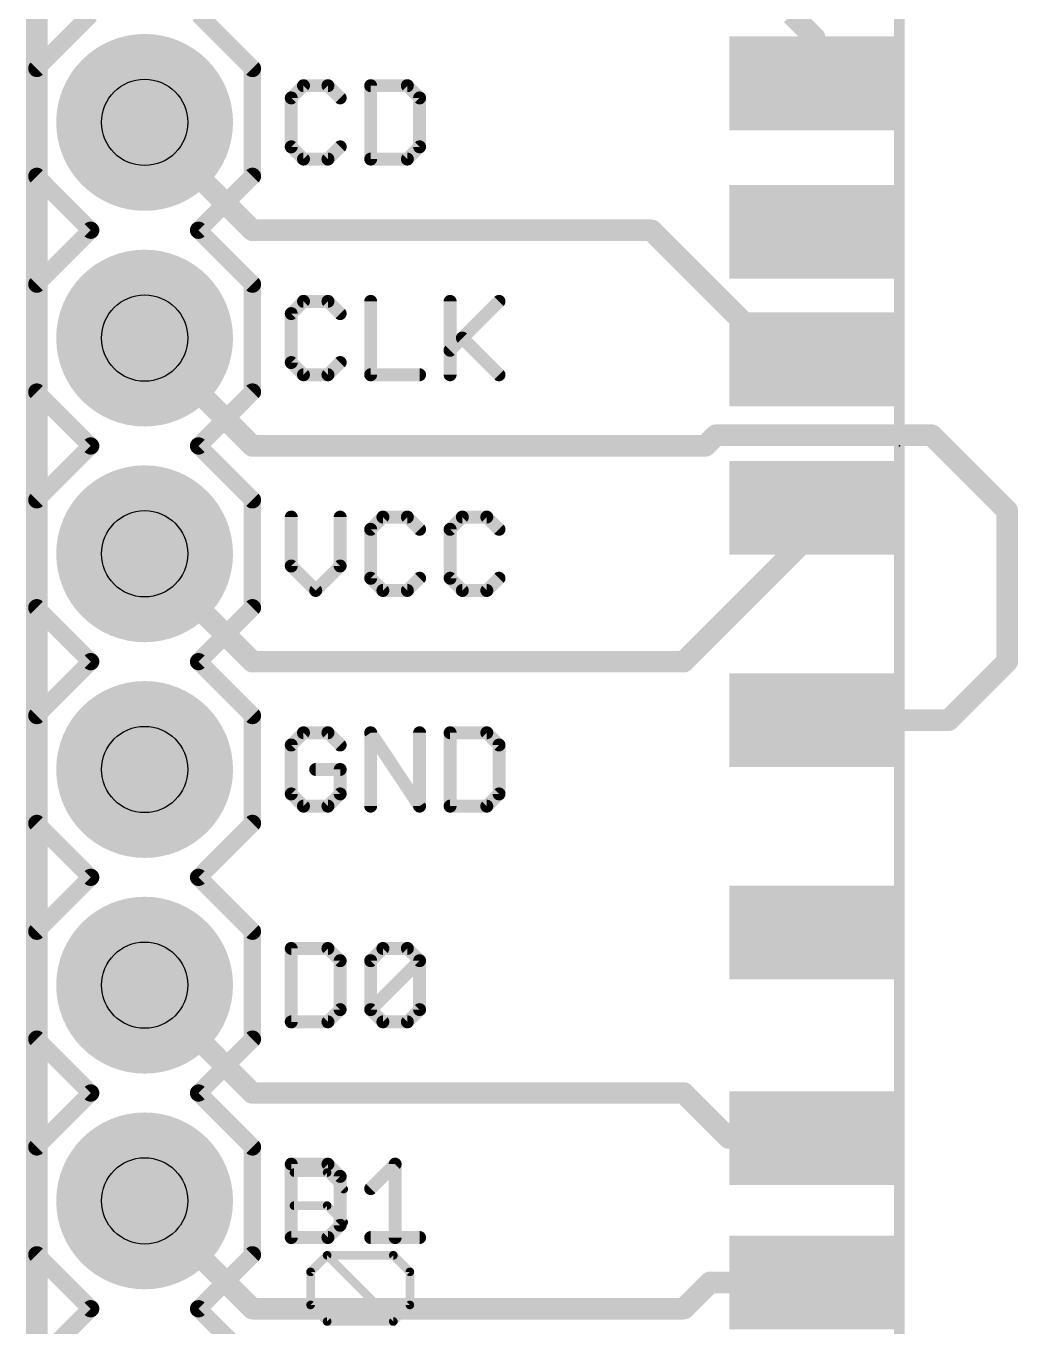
# Model space of a CAD drawing. Extents: x -22 to 85, y -18 to 35.
# Drawn here: x -0.13 to 11.56, y 6.14 to 21.45 of the extents above; entities that cross this region are included whole.
import ezdxf

# ---------------------------------------------------------------- set-up
doc = ezdxf.new("R2010")
doc.units = 0
for name, color, linetype in [('1', 12, 'CONTINUOUS'), ('16', 132, 'CONTINUOUS'), ('17', 110, 'CONTINUOUS'), ('20', 53, 'CONTINUOUS'), ('21', 53, 'CONTINUOUS'), ('23', 53, 'CONTINUOUS'), ('27', 253, 'CONTINUOUS'), ('29', 253, 'CONTINUOUS'), ('30', 253, 'CONTINUOUS'), ('31', 253, 'CONTINUOUS'), ('44', 253, 'CONTINUOUS'), ('51', 53, 'CONTINUOUS')]:
    doc.layers.add(name, color=color, linetype=linetype)

# ---------------------------------------------------------------- blocks, each defined once
blk = doc.blocks.new('RECT')
blk.add_solid([(-0.5, -0.5), (0.5, -0.5), (-0.5, 0.5), (0.5, 0.5)])
blk = doc.blocks.new('ROUNDP')
at = {"const_width": 0.5}
blk.add_lwpolyline([(0, -0.25, 1), (0, 0.25, 1), (0, -0.25)], format="xyb", dxfattribs=at)

msp = doc.modelspace()

# ---------------------------------------------------------------- linework, layer by layer
at = {"layer": '1', "const_width": 0.254}
for points in [[(0, 34.29), (0, -1.27)], [(9.16, 21.32), (8.89, 21.59)], [(9.16, 20.78), (9.16, 21.32)], [(2.54, 19.05), (1.27, 20.32)], [(7.239, 19.05), (2.54, 19.05)], [(7.239, 19.05), (8.255, 18.034)], [(8.759, 17.53), (8.255, 18.034)], [(2.54, 16.51), (1.27, 17.78)], [(9.16, 17.53), (8.759, 17.53)], [(7.874, 16.51), (8.001, 16.637)], [(8.001, 16.637), (10.541, 16.637)], [(10.541, 16.637), (10.668, 16.51)], [(7.874, 16.51), (2.54, 16.51)], [(11.43, 15.748), (10.668, 16.51)], [(9.16, 15.78), (9.16, 15.51)], [(11.43, 13.97), (11.43, 15.748)], [(9.16, 15.51), (8.382, 14.732)], [(2.54, 13.97), (1.27, 15.24)], [(7.62, 13.97), (8.382, 14.732)], [(7.239, 13.97), (2.54, 13.97)], [(7.239, 13.97), (7.62, 13.97)], [(10.74, 13.28), (11.43, 13.97)], [(9.16, 13.28), (10.74, 13.28)], [(2.54, 8.89), (1.27, 10.16)], [(7.62, 8.89), (2.54, 8.89)], [(8.15, 8.36), (7.62, 8.89)], [(9.16, 8.36), (8.15, 8.36)], [(2.54, 6.35), (1.27, 7.62)], [(7.93, 6.66), (7.62, 6.35)], [(9.16, 6.66), (7.93, 6.66)], [(7.62, 6.35), (2.54, 6.35)]]:
    msp.add_lwpolyline(points, dxfattribs=at)
at = {"layer": '1', "const_width": 0.127}
for points in [[(9.2235, 21.32, 1), (9.0965, 21.32)], [(9.1151, 21.2751, 1), (9.2049, 21.3649)], [(9.0965, 20.78, 1), (9.2235, 20.78)], [(1.3149, 20.3649, 1), (1.2251, 20.2751)], [(2.54, 19.1135, 1), (2.54, 18.9865)], [(2.4951, 19.0051, 1), (2.5849, 19.0949)], [(7.2839, 19.0949, 1), (7.1941, 19.0051)], [(7.239, 18.9865, 1), (7.239, 19.1135)], [(8.2999, 18.0789, 1), (8.2101, 17.9891)], [(8.2101, 17.9891, 1), (8.2999, 18.0789)], [(1.3149, 17.8249, 1), (1.2251, 17.7351)], [(8.759, 17.5935, 1), (8.759, 17.4665)], [(8.7141, 17.4851, 1), (8.8039, 17.5749)], [(9.16, 17.4665, 1), (9.16, 17.5935)], [(8.001, 16.7005, 1), (8.001, 16.5735)], [(8.0459, 16.5921, 1), (7.9561, 16.6819)], [(10.5859, 16.6819, 1), (10.4961, 16.5921)], [(10.541, 16.5735, 1), (10.541, 16.7005)], [(2.54, 16.5735, 1), (2.54, 16.4465)], [(2.4951, 16.4651, 1), (2.5849, 16.5549)], [(7.8291, 16.5549, 1), (7.9189, 16.4651)], [(7.874, 16.4465, 1), (7.874, 16.5735)], [(10.7129, 16.5549, 1), (10.6231, 16.4651)], [(10.6231, 16.4651, 1), (10.7129, 16.5549)], [(9.2235, 15.78, 1), (9.0965, 15.78)], [(11.4935, 15.748, 1), (11.3665, 15.748)], [(11.3851, 15.7031, 1), (11.4749, 15.7929)], [(9.2049, 15.4651, 1), (9.1151, 15.5549)], [(9.0965, 15.51, 1), (9.2235, 15.51)], [(1.3149, 15.2849, 1), (1.2251, 15.1951)], [(8.3371, 14.7769, 1), (8.4269, 14.6871)], [(8.4269, 14.6871, 1), (8.3371, 14.7769)], [(2.54, 14.0335, 1), (2.54, 13.9065)], [(7.239, 14.0335, 1), (7.239, 13.9065)], [(7.239, 13.9065, 1), (7.239, 14.0335)], [(7.62, 13.9065, 1), (7.62, 14.0335)], [(11.4749, 13.9251, 1), (11.3851, 14.0149)], [(2.4951, 13.9251, 1), (2.5849, 14.0149)], [(7.5751, 14.0149, 1), (7.6649, 13.9251)], [(11.3665, 13.97, 1), (11.4935, 13.97)], [(9.16, 13.3435, 1), (9.16, 13.2165)], [(10.6951, 13.3249, 1), (10.7849, 13.2351)], [(10.74, 13.2165, 1), (10.74, 13.3435)], [(1.3149, 10.2049, 1), (1.2251, 10.1151)], [(2.54, 8.9535, 1), (2.54, 8.8265)], [(2.4951, 8.8451, 1), (2.5849, 8.9349)], [(7.6649, 8.9349, 1), (7.5751, 8.8451)], [(7.62, 8.8265, 1), (7.62, 8.9535)], [(8.15, 8.4235, 1), (8.15, 8.2965)], [(8.1051, 8.3151, 1), (8.1949, 8.4049)], [(9.16, 8.2965, 1), (9.16, 8.4235)], [(1.3149, 7.6649, 1), (1.2251, 7.5751)], [(7.93, 6.7235, 1), (7.93, 6.5965)], [(7.9749, 6.6151, 1), (7.8851, 6.7049)], [(9.16, 6.5965, 1), (9.16, 6.7235)], [(2.54, 6.4135, 1), (2.54, 6.2865)], [(2.4951, 6.3051, 1), (2.5849, 6.3949)], [(7.5751, 6.3949, 1), (7.6649, 6.3051)], [(7.62, 6.2865, 1), (7.62, 6.4135)]]:
    msp.add_lwpolyline(points, format="xyb", dxfattribs=at)
at = {"layer": '16', "const_width": 0.254}
msp.add_lwpolyline([(0, 34.29), (0, -1.27)], dxfattribs=at)
at = {"layer": '20', "const_width": 0.2032}
msp.add_lwpolyline([(0, 34.29), (0, -1.27)], dxfattribs=at)
at = {"layer": '21'}
for points, const_width in [([(0, 20.955), (0.635, 21.59)], 0.2032), ([(1.905, 21.59), (2.54, 20.955)], 0.2032), ([(0, 19.685), (0, 20.955)], 0.2032), ([(2.54, 20.955), (2.54, 19.685)], 0.2032), ([(3.1413, 20.7525), (2.9972, 20.6085)], 0.1524), ([(2.9972, 20.6085), (2.9972, 20.0323)], 0.1524), ([(3.4294, 20.7525), (3.1413, 20.7525)], 0.1524), ([(3.5734, 20.6085), (3.4294, 20.7525)], 0.1524), ([(3.9327, 20.7525), (3.9327, 19.8882)], 0.1524), ([(4.3649, 20.7525), (3.9327, 20.7525)], 0.1524), ([(4.5089, 20.6085), (4.3649, 20.7525)], 0.1524), ([(4.5089, 20.0323), (4.5089, 20.6085)], 0.1524), ([(2.9972, 20.0323), (3.1413, 19.8882)], 0.1524), ([(3.4294, 19.8882), (3.5734, 20.0323)], 0.1524), ([(4.3649, 19.8882), (4.5089, 20.0323)], 0.1524), ([(3.1413, 19.8882), (3.4294, 19.8882)], 0.1524), ([(3.9327, 19.8882), (4.3649, 19.8882)], 0.1524), ([(0, 19.685), (0.635, 19.05)], 0.2032), ([(1.905, 19.05), (2.54, 19.685)], 0.2032), ([(0, 18.415), (0.635, 19.05)], 0.2032), ([(1.905, 19.05), (2.54, 18.415)], 0.2032), ([(0, 17.145), (0, 18.415)], 0.2032), ([(2.54, 18.415), (2.54, 17.145)], 0.2032), ([(3.1413, 18.2125), (2.9972, 18.0685)], 0.1524), ([(3.4294, 18.2125), (3.1413, 18.2125)], 0.1524), ([(3.5734, 18.0685), (3.4294, 18.2125)], 0.1524), ([(3.9327, 18.2125), (3.9327, 17.3482)], 0.1524), ([(4.8682, 18.2125), (4.8682, 17.3482)], 0.1524), ([(4.8682, 17.6363), (5.4445, 18.2125)], 0.1524), ([(2.9972, 18.0685), (2.9972, 17.4923)], 0.1524), ([(5.0123, 17.7804), (5.4445, 17.3482)], 0.1524), ([(2.9972, 17.4923), (3.1413, 17.3482)], 0.1524), ([(3.4294, 17.3482), (3.5734, 17.4923)], 0.1524), ([(3.1413, 17.3482), (3.4294, 17.3482)], 0.1524), ([(3.9327, 17.3482), (4.5089, 17.3482)], 0.1524), ([(0.635, 16.51), (0, 17.145)], 0.2032), ([(2.54, 17.145), (1.905, 16.51)], 0.2032), ([(0, 15.875), (0.635, 16.51)], 0.2032), ([(1.905, 16.51), (2.54, 15.875)], 0.2032), ([(0, 14.605), (0, 15.875)], 0.2032), ([(2.54, 15.875), (2.54, 14.605)], 0.2032), ([(2.9972, 15.6725), (2.9972, 15.0963)], 0.1524), ([(3.5734, 15.0963), (3.5734, 15.6725)], 0.1524), ([(4.0768, 15.6725), (3.9327, 15.5285)], 0.1524), ([(4.3649, 15.6725), (4.0768, 15.6725)], 0.1524), ([(4.5089, 15.5285), (4.3649, 15.6725)], 0.1524), ([(5.0123, 15.6725), (4.8682, 15.5285)], 0.1524), ([(5.3004, 15.6725), (5.0123, 15.6725)], 0.1524), ([(5.4445, 15.5285), (5.3004, 15.6725)], 0.1524), ([(3.9327, 15.5285), (3.9327, 14.9523)], 0.1524), ([(4.8682, 15.5285), (4.8682, 14.9523)], 0.1524), ([(2.9972, 15.0963), (3.2853, 14.8082)], 0.1524), ([(3.2853, 14.8082), (3.5734, 15.0963)], 0.1524), ([(3.9327, 14.9523), (4.0768, 14.8082)], 0.1524), ([(4.3649, 14.8082), (4.5089, 14.9523)], 0.1524), ([(4.8682, 14.9523), (5.0123, 14.8082)], 0.1524), ([(5.3004, 14.8082), (5.4445, 14.9523)], 0.1524), ([(4.0768, 14.8082), (4.3649, 14.8082)], 0.1524), ([(5.0123, 14.8082), (5.3004, 14.8082)], 0.1524), ([(0.635, 13.97), (0, 14.605)], 0.2032), ([(2.54, 14.605), (1.905, 13.97)], 0.2032), ([(0, 13.335), (0.635, 13.97)], 0.2032), ([(1.905, 13.97), (2.54, 13.335)], 0.2032), ([(0, 12.065), (0, 13.335)], 0.2032), ([(2.54, 13.335), (2.54, 12.065)], 0.2032), ([(3.1413, 13.1325), (2.9972, 12.9885)], 0.1524), ([(3.4294, 13.1325), (3.1413, 13.1325)], 0.1524), ([(3.5734, 12.9885), (3.4294, 13.1325)], 0.1524), ([(3.9327, 12.2682), (3.9327, 13.1325)], 0.1524), ([(3.9327, 13.1325), (4.5089, 12.2682)], 0.1524), ([(4.5089, 12.2682), (4.5089, 13.1325)], 0.1524), ([(4.8682, 13.1325), (4.8682, 12.2682)], 0.1524), ([(5.3004, 13.1325), (4.8682, 13.1325)], 0.1524), ([(5.4445, 12.9885), (5.3004, 13.1325)], 0.1524), ([(2.9972, 12.9885), (2.9972, 12.4123)], 0.1524), ([(5.4445, 12.4123), (5.4445, 12.9885)], 0.1524), ([(3.5734, 12.7004), (3.2853, 12.7004)], 0.1524), ([(3.5734, 12.4123), (3.5734, 12.7004)], 0.1524), ([(2.9972, 12.4123), (3.1413, 12.2682)], 0.1524), ([(3.4294, 12.2682), (3.5734, 12.4123)], 0.1524), ([(5.3004, 12.2682), (5.4445, 12.4123)], 0.1524), ([(3.1413, 12.2682), (3.4294, 12.2682)], 0.1524), ([(4.8682, 12.2682), (5.3004, 12.2682)], 0.1524), ([(0, 12.065), (0.635, 11.43)], 0.2032), ([(1.905, 11.43), (2.54, 12.065)], 0.2032), ([(0, 10.795), (0.635, 11.43)], 0.2032), ([(1.905, 11.43), (2.54, 10.795)], 0.2032), ([(0, 9.525), (0, 10.795)], 0.2032), ([(2.54, 10.795), (2.54, 9.525)], 0.2032), ([(2.9972, 10.5925), (2.9972, 9.7282)], 0.1524), ([(3.4294, 10.5925), (2.9972, 10.5925)], 0.1524), ([(3.5734, 10.4485), (3.4294, 10.5925)], 0.1524), ([(3.9327, 10.4485), (4.0768, 10.5925)], 0.1524), ([(4.0768, 10.5925), (4.3649, 10.5925)], 0.1524), ([(4.3649, 10.5925), (4.5089, 10.4485)], 0.1524), ([(3.5734, 9.8723), (3.5734, 10.4485)], 0.1524), ([(3.9327, 9.8723), (3.9327, 10.4485)], 0.1524), ([(3.9327, 9.8723), (4.5089, 10.4485)], 0.1524), ([(4.5089, 10.4485), (4.5089, 9.8723)], 0.1524), ([(3.4294, 9.7282), (3.5734, 9.8723)], 0.1524), ([(4.0768, 9.7282), (3.9327, 9.8723)], 0.1524), ([(4.5089, 9.8723), (4.3649, 9.7282)], 0.1524), ([(2.9972, 9.7282), (3.4294, 9.7282)], 0.1524), ([(4.3649, 9.7282), (4.0768, 9.7282)], 0.1524), ([(0.635, 8.89), (0, 9.525)], 0.2032), ([(2.54, 9.525), (1.905, 8.89)], 0.2032), ([(0, 8.255), (0.635, 8.89)], 0.2032), ([(1.905, 8.89), (2.54, 8.255)], 0.2032), ([(0, 6.985), (0, 8.255)], 0.2032), ([(2.54, 8.255), (2.54, 6.985)], 0.2032), ([(2.9972, 8.0525), (2.9972, 7.1882)], 0.1524), ([(3.4294, 8.0525), (2.9972, 8.0525)], 0.1524), ([(3.5734, 7.9085), (3.4294, 8.0525)], 0.1524), ([(3.9327, 7.7644), (4.2208, 8.0525)], 0.1524), ([(4.2208, 8.0525), (4.2208, 7.1882)], 0.1524), ([(3.5734, 7.3323), (3.5734, 7.9085)], 0.1524), ([(3.4294, 7.1882), (3.5734, 7.3323)], 0.1524), ([(2.9972, 7.1882), (3.4294, 7.1882)], 0.1524), ([(3.9327, 7.1882), (4.5089, 7.1882)], 0.1524), ([(0.635, 6.35), (0, 6.985)], 0.2032), ([(2.54, 6.985), (1.905, 6.35)], 0.2032), ([(0, 5.715), (0.635, 6.35)], 0.2032), ([(1.905, 6.35), (2.54, 5.715)], 0.2032)]:
    msp.add_lwpolyline(points, dxfattribs=dict(at, const_width=const_width))
for points, const_width in [([(0.0508, 20.955, 1), (-0.0508, 20.955)], 0.1016), ([(-0.0359, 20.9909, 1), (0.0359, 20.9191)], 0.1016), ([(2.5908, 20.955, 1), (2.4892, 20.955)], 0.1016), ([(2.5041, 20.9191, 1), (2.5759, 20.9909)], 0.1016), ([(3.0353, 20.6085, 1), (2.9591, 20.6085)], 0.0762), ([(3.1413, 20.7906, 1), (3.1413, 20.7144)], 0.0762), ([(3.1682, 20.7256, 1), (3.1143, 20.7795)], 0.0762), ([(3.4563, 20.7795, 1), (3.4024, 20.7256)], 0.0762), ([(3.4294, 20.7144, 1), (3.4294, 20.7906)], 0.0762), ([(3.9708, 20.7525, 1), (3.8946, 20.7525)], 0.0762), ([(3.9327, 20.7906, 1), (3.9327, 20.7144)], 0.0762), ([(4.3918, 20.7795, 1), (4.3379, 20.7256)], 0.0762), ([(4.3649, 20.7144, 1), (4.3649, 20.7906)], 0.0762), ([(4.547, 20.6085, 1), (4.4708, 20.6085)], 0.0762), ([(2.9703, 20.6354, 1), (3.0241, 20.5815)], 0.0762), ([(3.5465, 20.5815, 1), (3.6004, 20.6354)], 0.0762), ([(4.482, 20.5815, 1), (4.5359, 20.6354)], 0.0762), ([(3.0241, 20.0592, 1), (2.9703, 20.0053)], 0.0762), ([(2.9591, 20.0323, 1), (3.0353, 20.0323)], 0.0762), ([(3.6004, 20.0053, 1), (3.5465, 20.0592)], 0.0762), ([(4.4708, 20.0323, 1), (4.547, 20.0323)], 0.0762), ([(4.5359, 20.0053, 1), (4.482, 20.0592)], 0.0762), ([(3.1413, 19.9263, 1), (3.1413, 19.8501)], 0.0762), ([(3.1143, 19.8613, 1), (3.1682, 19.9151)], 0.0762), ([(3.4024, 19.9151, 1), (3.4563, 19.8613)], 0.0762), ([(3.4294, 19.8501, 1), (3.4294, 19.9263)], 0.0762), ([(3.9327, 19.9263, 1), (3.9327, 19.8501)], 0.0762), ([(3.8946, 19.8882, 1), (3.9708, 19.8882)], 0.0762), ([(4.3379, 19.9151, 1), (4.3918, 19.8613)], 0.0762), ([(4.3649, 19.8501, 1), (4.3649, 19.9263)], 0.0762), ([(0.0359, 19.7209, 1), (-0.0359, 19.6491)], 0.1016), ([(2.5759, 19.6491, 1), (2.5041, 19.7209)], 0.1016), ([(-0.0508, 19.685, 1), (0.0508, 19.685)], 0.1016), ([(2.4892, 19.685, 1), (2.5908, 19.685)], 0.1016), ([(0.6709, 19.0141, 1), (0.5991, 19.0859)], 0.1016), ([(1.9409, 19.0859, 1), (1.8691, 19.0141)], 0.1016), ([(0.5991, 19.0141, 1), (0.6709, 19.0859)], 0.1016), ([(1.8691, 19.0859, 1), (1.9409, 19.0141)], 0.1016), ([(0.0508, 18.415, 1), (-0.0508, 18.415)], 0.1016), ([(-0.0359, 18.4509, 1), (0.0359, 18.3791)], 0.1016), ([(2.5908, 18.415, 1), (2.4892, 18.415)], 0.1016), ([(2.5041, 18.3791, 1), (2.5759, 18.4509)], 0.1016), ([(3.1413, 18.2506, 1), (3.1413, 18.1744)], 0.0762), ([(3.1682, 18.1856, 1), (3.1143, 18.2395)], 0.0762), ([(3.4563, 18.2395, 1), (3.4024, 18.1856)], 0.0762), ([(3.4294, 18.1744, 1), (3.4294, 18.2506)], 0.0762), ([(3.9708, 18.2125, 1), (3.8946, 18.2125)], 0.0762), ([(4.9063, 18.2125, 1), (4.8301, 18.2125)], 0.0762), ([(5.4714, 18.1856, 1), (5.4175, 18.2395)], 0.0762), ([(3.0353, 18.0685, 1), (2.9591, 18.0685)], 0.0762), ([(2.9703, 18.0954, 1), (3.0241, 18.0415)], 0.0762), ([(3.5465, 18.0415, 1), (3.6004, 18.0954)], 0.0762), ([(5.0392, 17.8073, 1), (4.9854, 17.7534)], 0.0762), ([(4.8413, 17.6633, 1), (4.8952, 17.6094)], 0.0762), ([(3.0241, 17.5192, 1), (2.9703, 17.4653)], 0.0762), ([(2.9591, 17.4923, 1), (3.0353, 17.4923)], 0.0762), ([(3.6004, 17.4653, 1), (3.5465, 17.5192)], 0.0762), ([(3.1413, 17.3863, 1), (3.1413, 17.3101)], 0.0762), ([(3.1143, 17.3213, 1), (3.1682, 17.3751)], 0.0762), ([(3.4024, 17.3751, 1), (3.4563, 17.3213)], 0.0762), ([(3.4294, 17.3101, 1), (3.4294, 17.3863)], 0.0762), ([(3.9327, 17.3863, 1), (3.9327, 17.3101)], 0.0762), ([(3.8946, 17.3482, 1), (3.9708, 17.3482)], 0.0762), ([(4.5089, 17.3101, 1), (4.5089, 17.3863)], 0.0762), ([(4.8301, 17.3482, 1), (4.9063, 17.3482)], 0.0762), ([(5.4175, 17.3213, 1), (5.4714, 17.3751)], 0.0762), ([(0.0359, 17.1809, 1), (-0.0359, 17.1091)], 0.1016), ([(-0.0508, 17.145, 1), (0.0508, 17.145)], 0.1016), ([(2.4892, 17.145, 1), (2.5908, 17.145)], 0.1016), ([(2.5759, 17.1091, 1), (2.5041, 17.1809)], 0.1016), ([(0.6709, 16.4741, 1), (0.5991, 16.5459)], 0.1016), ([(0.5991, 16.4741, 1), (0.6709, 16.5459)], 0.1016), ([(1.9409, 16.5459, 1), (1.8691, 16.4741)], 0.1016), ([(1.8691, 16.5459, 1), (1.9409, 16.4741)], 0.1016), ([(0.0508, 15.875, 1), (-0.0508, 15.875)], 0.1016), ([(-0.0359, 15.9109, 1), (0.0359, 15.8391)], 0.1016), ([(2.5908, 15.875, 1), (2.4892, 15.875)], 0.1016), ([(2.5041, 15.8391, 1), (2.5759, 15.9109)], 0.1016), ([(3.0353, 15.6725, 1), (2.9591, 15.6725)], 0.0762), ([(3.6115, 15.6725, 1), (3.5353, 15.6725)], 0.0762), ([(4.0768, 15.7106, 1), (4.0768, 15.6344)], 0.0762), ([(4.1037, 15.6456, 1), (4.0498, 15.6995)], 0.0762), ([(4.3918, 15.6995, 1), (4.3379, 15.6456)], 0.0762), ([(4.3649, 15.6344, 1), (4.3649, 15.7106)], 0.0762), ([(5.0123, 15.7106, 1), (5.0123, 15.6344)], 0.0762), ([(5.0392, 15.6456, 1), (4.9854, 15.6995)], 0.0762), ([(5.3273, 15.6995, 1), (5.2735, 15.6456)], 0.0762), ([(5.3004, 15.6344, 1), (5.3004, 15.7106)], 0.0762), ([(3.9708, 15.5285, 1), (3.8946, 15.5285)], 0.0762), ([(3.9058, 15.5554, 1), (3.9597, 15.5015)], 0.0762), ([(4.482, 15.5015, 1), (4.5359, 15.5554)], 0.0762), ([(4.9063, 15.5285, 1), (4.8301, 15.5285)], 0.0762), ([(4.8413, 15.5554, 1), (4.8952, 15.5015)], 0.0762), ([(5.4175, 15.5015, 1), (5.4714, 15.5554)], 0.0762), ([(3.0241, 15.1233, 1), (2.9703, 15.0694)], 0.0762), ([(3.6004, 15.0694, 1), (3.5465, 15.1233)], 0.0762), ([(2.9591, 15.0963, 1), (3.0353, 15.0963)], 0.0762), ([(3.5353, 15.0963, 1), (3.6115, 15.0963)], 0.0762), ([(3.9597, 14.9792, 1), (3.9058, 14.9253)], 0.0762), ([(4.5359, 14.9253, 1), (4.482, 14.9792)], 0.0762), ([(4.8952, 14.9792, 1), (4.8413, 14.9253)], 0.0762), ([(5.4714, 14.9253, 1), (5.4175, 14.9792)], 0.0762), ([(3.2584, 14.8351, 1), (3.3123, 14.7813)], 0.0762), ([(3.2584, 14.7813, 1), (3.3123, 14.8351)], 0.0762), ([(3.8946, 14.9523, 1), (3.9708, 14.9523)], 0.0762), ([(4.0768, 14.8463, 1), (4.0768, 14.7701)], 0.0762), ([(4.0498, 14.7813, 1), (4.1037, 14.8351)], 0.0762), ([(4.3379, 14.8351, 1), (4.3918, 14.7813)], 0.0762), ([(4.3649, 14.7701, 1), (4.3649, 14.8463)], 0.0762), ([(4.8301, 14.9523, 1), (4.9063, 14.9523)], 0.0762), ([(5.0123, 14.8463, 1), (5.0123, 14.7701)], 0.0762), ([(4.9854, 14.7813, 1), (5.0392, 14.8351)], 0.0762), ([(5.2735, 14.8351, 1), (5.3273, 14.7813)], 0.0762), ([(5.3004, 14.7701, 1), (5.3004, 14.8463)], 0.0762), ([(0.0359, 14.6409, 1), (-0.0359, 14.5691)], 0.1016), ([(-0.0508, 14.605, 1), (0.0508, 14.605)], 0.1016), ([(2.4892, 14.605, 1), (2.5908, 14.605)], 0.1016), ([(2.5759, 14.5691, 1), (2.5041, 14.6409)], 0.1016), ([(0.6709, 13.9341, 1), (0.5991, 14.0059)], 0.1016), ([(0.5991, 13.9341, 1), (0.6709, 14.0059)], 0.1016), ([(1.9409, 14.0059, 1), (1.8691, 13.9341)], 0.1016), ([(1.8691, 14.0059, 1), (1.9409, 13.9341)], 0.1016), ([(0.0508, 13.335, 1), (-0.0508, 13.335)], 0.1016), ([(-0.0359, 13.3709, 1), (0.0359, 13.2991)], 0.1016), ([(2.5908, 13.335, 1), (2.4892, 13.335)], 0.1016), ([(2.5041, 13.2991, 1), (2.5759, 13.3709)], 0.1016), ([(3.1413, 13.1706, 1), (3.1413, 13.0944)], 0.0762), ([(3.1682, 13.1056, 1), (3.1143, 13.1595)], 0.0762), ([(3.4563, 13.1595, 1), (3.4024, 13.1056)], 0.0762), ([(3.4294, 13.0944, 1), (3.4294, 13.1706)], 0.0762), ([(3.9644, 13.1537, 1), (3.901, 13.1114)], 0.0762), ([(3.9708, 13.1325, 1), (3.8946, 13.1325)], 0.0762), ([(4.547, 13.1325, 1), (4.4708, 13.1325)], 0.0762), ([(4.9063, 13.1325, 1), (4.8301, 13.1325)], 0.0762), ([(4.8682, 13.1706, 1), (4.8682, 13.0944)], 0.0762), ([(5.3273, 13.1595, 1), (5.2735, 13.1056)], 0.0762), ([(5.3004, 13.0944, 1), (5.3004, 13.1706)], 0.0762), ([(3.0353, 12.9885, 1), (2.9591, 12.9885)], 0.0762), ([(2.9703, 13.0154, 1), (3.0241, 12.9615)], 0.0762), ([(3.5465, 12.9615, 1), (3.6004, 13.0154)], 0.0762), ([(5.4826, 12.9885, 1), (5.4064, 12.9885)], 0.0762), ([(5.4175, 12.9615, 1), (5.4714, 13.0154)], 0.0762), ([(3.2853, 12.7385, 1), (3.2853, 12.6623)], 0.0762), ([(3.6115, 12.7004, 1), (3.5353, 12.7004)], 0.0762), ([(3.5734, 12.6623, 1), (3.5734, 12.7385)], 0.0762), ([(3.0241, 12.4392, 1), (2.9703, 12.3853)], 0.0762), ([(2.9591, 12.4123, 1), (3.0353, 12.4123)], 0.0762), ([(3.5353, 12.4123, 1), (3.6115, 12.4123)], 0.0762), ([(3.6004, 12.3853, 1), (3.5465, 12.4392)], 0.0762), ([(5.4064, 12.4123, 1), (5.4826, 12.4123)], 0.0762), ([(5.4714, 12.3853, 1), (5.4175, 12.4392)], 0.0762), ([(3.1413, 12.3063, 1), (3.1413, 12.2301)], 0.0762), ([(3.1143, 12.2413, 1), (3.1682, 12.2951)], 0.0762), ([(3.4024, 12.2951, 1), (3.4563, 12.2413)], 0.0762), ([(3.4294, 12.2301, 1), (3.4294, 12.3063)], 0.0762), ([(3.8946, 12.2682, 1), (3.9708, 12.2682)], 0.0762), ([(4.4708, 12.2682, 1), (4.547, 12.2682)], 0.0762), ([(4.4772, 12.2471, 1), (4.5406, 12.2893)], 0.0762), ([(4.8682, 12.3063, 1), (4.8682, 12.2301)], 0.0762), ([(4.8301, 12.2682, 1), (4.9063, 12.2682)], 0.0762), ([(5.2735, 12.2951, 1), (5.3273, 12.2413)], 0.0762), ([(5.3004, 12.2301, 1), (5.3004, 12.3063)], 0.0762), ([(0.0359, 12.1009, 1), (-0.0359, 12.0291)], 0.1016), ([(-0.0508, 12.065, 1), (0.0508, 12.065)], 0.1016), ([(2.4892, 12.065, 1), (2.5908, 12.065)], 0.1016), ([(2.5759, 12.0291, 1), (2.5041, 12.1009)], 0.1016), ([(0.6709, 11.3941, 1), (0.5991, 11.4659)], 0.1016), ([(0.5991, 11.3941, 1), (0.6709, 11.4659)], 0.1016), ([(1.9409, 11.4659, 1), (1.8691, 11.3941)], 0.1016), ([(1.8691, 11.4659, 1), (1.9409, 11.3941)], 0.1016), ([(0.0508, 10.795, 1), (-0.0508, 10.795)], 0.1016), ([(-0.0359, 10.8309, 1), (0.0359, 10.7591)], 0.1016), ([(2.5908, 10.795, 1), (2.4892, 10.795)], 0.1016), ([(2.5041, 10.7591, 1), (2.5759, 10.8309)], 0.1016), ([(3.0353, 10.5925, 1), (2.9591, 10.5925)], 0.0762), ([(2.9972, 10.6306, 1), (2.9972, 10.5544)], 0.0762), ([(3.4563, 10.6195, 1), (3.4024, 10.5656)], 0.0762), ([(3.4294, 10.5544, 1), (3.4294, 10.6306)], 0.0762), ([(4.0768, 10.6306, 1), (4.0768, 10.5544)], 0.0762), ([(4.1037, 10.5656, 1), (4.0498, 10.6195)], 0.0762), ([(4.3918, 10.6195, 1), (4.3379, 10.5656)], 0.0762), ([(4.3649, 10.5544, 1), (4.3649, 10.6306)], 0.0762), ([(3.6115, 10.4485, 1), (3.5353, 10.4485)], 0.0762), ([(3.5465, 10.4215, 1), (3.6004, 10.4754)], 0.0762), ([(3.9708, 10.4485, 1), (3.8946, 10.4485)], 0.0762), ([(3.9058, 10.4754, 1), (3.9597, 10.4215)], 0.0762), ([(4.547, 10.4485, 1), (4.4708, 10.4485)], 0.0762), ([(4.5359, 10.4215, 1), (4.482, 10.4754)], 0.0762), ([(4.482, 10.4215, 1), (4.5359, 10.4754)], 0.0762), ([(3.5353, 9.8723, 1), (3.6115, 9.8723)], 0.0762), ([(3.6004, 9.8453, 1), (3.5465, 9.8992)], 0.0762), ([(3.9597, 9.8992, 1), (3.9058, 9.8453)], 0.0762), ([(3.9058, 9.8992, 1), (3.9597, 9.8453)], 0.0762), ([(3.8946, 9.8723, 1), (3.9708, 9.8723)], 0.0762), ([(4.4708, 9.8723, 1), (4.547, 9.8723)], 0.0762), ([(4.5359, 9.8453, 1), (4.482, 9.8992)], 0.0762), ([(2.9972, 9.7663, 1), (2.9972, 9.6901)], 0.0762), ([(2.9591, 9.7282, 1), (3.0353, 9.7282)], 0.0762), ([(3.4024, 9.7551, 1), (3.4563, 9.7013)], 0.0762), ([(3.4294, 9.6901, 1), (3.4294, 9.7663)], 0.0762), ([(4.0768, 9.7663, 1), (4.0768, 9.6901)], 0.0762), ([(4.0498, 9.7013, 1), (4.1037, 9.7551)], 0.0762), ([(4.3379, 9.7551, 1), (4.3918, 9.7013)], 0.0762), ([(4.3649, 9.6901, 1), (4.3649, 9.7663)], 0.0762), ([(0.0359, 9.5609, 1), (-0.0359, 9.4891)], 0.1016), ([(-0.0508, 9.525, 1), (0.0508, 9.525)], 0.1016), ([(2.4892, 9.525, 1), (2.5908, 9.525)], 0.1016), ([(2.5759, 9.4891, 1), (2.5041, 9.5609)], 0.1016), ([(0.6709, 8.8541, 1), (0.5991, 8.9259)], 0.1016), ([(0.5991, 8.8541, 1), (0.6709, 8.9259)], 0.1016), ([(1.9409, 8.9259, 1), (1.8691, 8.8541)], 0.1016), ([(1.8691, 8.9259, 1), (1.9409, 8.8541)], 0.1016), ([(0.0508, 8.255, 1), (-0.0508, 8.255)], 0.1016), ([(-0.0359, 8.2909, 1), (0.0359, 8.2191)], 0.1016), ([(2.5908, 8.255, 1), (2.4892, 8.255)], 0.1016), ([(2.5041, 8.2191, 1), (2.5759, 8.2909)], 0.1016), ([(3.0353, 8.0525, 1), (2.9591, 8.0525)], 0.0762), ([(2.9972, 8.0906, 1), (2.9972, 8.0144)], 0.0762), ([(3.4563, 8.0795, 1), (3.4024, 8.0256)], 0.0762), ([(3.4294, 8.0144, 1), (3.4294, 8.0906)], 0.0762), ([(4.2589, 8.0525, 1), (4.1827, 8.0525)], 0.0762), ([(4.2478, 8.0256, 1), (4.1939, 8.0795)], 0.0762), ([(3.6115, 7.9085, 1), (3.5353, 7.9085)], 0.0762), ([(3.5465, 7.8815, 1), (3.6004, 7.9354)], 0.0762), ([(3.9058, 7.7914, 1), (3.9597, 7.7375)], 0.0762), ([(3.5353, 7.3323, 1), (3.6115, 7.3323)], 0.0762), ([(3.6004, 7.3053, 1), (3.5465, 7.3592)], 0.0762), ([(2.9972, 7.2263, 1), (2.9972, 7.1501)], 0.0762), ([(2.9591, 7.1882, 1), (3.0353, 7.1882)], 0.0762), ([(3.4024, 7.2151, 1), (3.4563, 7.1613)], 0.0762), ([(3.4294, 7.1501, 1), (3.4294, 7.2263)], 0.0762), ([(3.9327, 7.2263, 1), (3.9327, 7.1501)], 0.0762), ([(4.1827, 7.1882, 1), (4.2589, 7.1882)], 0.0762), ([(4.5089, 7.1501, 1), (4.5089, 7.2263)], 0.0762), ([(0.0359, 7.0209, 1), (-0.0359, 6.9491)], 0.1016), ([(2.5759, 6.9491, 1), (2.5041, 7.0209)], 0.1016), ([(-0.0508, 6.985, 1), (0.0508, 6.985)], 0.1016), ([(2.4892, 6.985, 1), (2.5908, 6.985)], 0.1016), ([(0.6709, 6.3141, 1), (0.5991, 6.3859)], 0.1016), ([(0.5991, 6.3141, 1), (0.6709, 6.3859)], 0.1016), ([(1.9409, 6.3859, 1), (1.8691, 6.3141)], 0.1016), ([(1.8691, 6.3859, 1), (1.9409, 6.3141)], 0.1016)]:
    msp.add_lwpolyline(points, format="xyb", dxfattribs=dict(at, const_width=const_width))
at = {"layer": '23'}
msp.add_point((10.16, 16.51), dxfattribs=at)
at = {"layer": '27', "const_width": 0.1016}
for points in [[(3.0299, 7.9537), (3.4197, 7.9537)], [(3.4197, 7.9537), (3.6146, 7.7588)], [(3.0299, 7.5639), (3.4197, 7.5639)], [(3.4197, 7.5639), (3.6146, 7.369)], [(3.2248, 6.7843), (3.4197, 6.9792)], [(3.4197, 6.9792), (4.1993, 6.9792)], [(4.1993, 6.1996), (3.4197, 6.9792)], [(4.1993, 6.9792), (4.3942, 6.7843)], [(3.2248, 6.3945), (3.2248, 6.7843)], [(4.3942, 6.7843), (4.3942, 6.3945)], [(3.4197, 6.1996), (3.2248, 6.3945)], [(4.3942, 6.3945), (4.1993, 6.1996)], [(4.1993, 6.1996), (3.4197, 6.1996)]]:
    msp.add_lwpolyline(points, dxfattribs=at)
at = {"layer": '27', "const_width": 0.0508}
for points in [[(3.0299, 7.9791, 1), (3.0299, 7.9283)], [(3.4377, 7.9716, 1), (3.4017, 7.9357)], [(3.4197, 7.9283, 1), (3.4197, 7.9791)], [(3.5966, 7.7408, 1), (3.6326, 7.7767)], [(3.0299, 7.5893, 1), (3.0299, 7.5385)], [(3.4377, 7.5818, 1), (3.4017, 7.5459)], [(3.4197, 7.5385, 1), (3.4197, 7.5893)], [(3.5966, 7.351, 1), (3.6326, 7.387)], [(3.4377, 6.9972, 1), (3.4017, 6.9612)], [(3.4197, 7.0046, 1), (3.4197, 6.9538)], [(3.4377, 6.9612, 1), (3.4017, 6.9972)], [(4.2173, 6.9972, 1), (4.1813, 6.9612)], [(4.1993, 6.9538, 1), (4.1993, 7.0046)], [(3.2068, 6.8023, 1), (3.2428, 6.7663)], [(3.2502, 6.7843, 1), (3.1994, 6.7843)], [(4.4196, 6.7843, 1), (4.3688, 6.7843)], [(4.3762, 6.7663, 1), (4.4122, 6.8023)], [(3.2428, 6.4125, 1), (3.2068, 6.3765)], [(4.4122, 6.3765, 1), (4.3762, 6.4125)], [(3.1994, 6.3945, 1), (3.2502, 6.3945)], [(4.3688, 6.3945, 1), (4.4196, 6.3945)], [(3.4197, 6.225, 1), (3.4197, 6.1742)], [(3.4017, 6.1816, 1), (3.4377, 6.2176)], [(4.1813, 6.2176, 1), (4.2173, 6.1816)], [(4.1813, 6.1816, 1), (4.2173, 6.2176)], [(4.1993, 6.1742, 1), (4.1993, 6.225)]]:
    msp.add_lwpolyline(points, format="xyb", dxfattribs=at)
at = {"layer": '44'}
for centre in [(1.27, 20.32), (1.27, 17.78), (1.27, 15.24), (1.27, 12.7), (1.27, 10.16), (1.27, 7.62)]:
    msp.add_circle(centre, 0.508, dxfattribs=at)
at = {"layer": '51', "const_width": 0.127}
msp.add_lwpolyline([(10.16, 2.26), (10.16, 30.76)], dxfattribs=at)

# ---------------------------------------------------------------- block references
at = {"layer": '1', "xscale": 1.8, "yscale": 0.9}
for p in [(9.16, 20.78), (9.16, 19.03), (9.16, 17.53), (9.16, 15.78), (9.16, 13.28), (9.16, 10.78), (9.16, 8.36), (9.16, 6.66)]:
    msp.add_blockref('RECT', p, dxfattribs=at)
at = {"layer": '17', "rotation": 180}
for p, xscale, yscale in [((1.27, 20.32), 1.8796, 1.8796), ((1.27, 20.32), 1.8796, 1.8796), ((1.27, 20.32), 1.524, 1.524), ((1.27, 20.32), 1.524, 1.524), ((1.27, 20.32), 1.524, 1.524), ((1.27, 20.32), 1.524, 1.524), ((1.27, 20.32), 1.524, 1.524), ((1.27, 20.32), 1.524, 1.524), ((1.27, 20.32), 1.524, 1.524), ((1.27, 20.32), 1.524, 1.524), ((1.27, 20.32), 1.524, 1.524), ((1.27, 20.32), 1.524, 1.524), ((1.27, 20.32), 1.524, 1.524), ((1.27, 20.32), 1.524, 1.524), ((1.27, 20.32), 1.524, 1.524), ((1.27, 20.32), 1.524, 1.524), ((1.27, 17.78), 1.8796, 1.8796), ((1.27, 17.78), 1.8796, 1.8796), ((1.27, 17.78), 1.524, 1.524), ((1.27, 17.78), 1.524, 1.524), ((1.27, 17.78), 1.524, 1.524), ((1.27, 17.78), 1.524, 1.524), ((1.27, 17.78), 1.524, 1.524), ((1.27, 17.78), 1.524, 1.524), ((1.27, 17.78), 1.524, 1.524), ((1.27, 17.78), 1.524, 1.524), ((1.27, 17.78), 1.524, 1.524), ((1.27, 17.78), 1.524, 1.524), ((1.27, 17.78), 1.524, 1.524), ((1.27, 17.78), 1.524, 1.524), ((1.27, 17.78), 1.524, 1.524), ((1.27, 17.78), 1.524, 1.524), ((1.27, 15.24), 1.8796, 1.8796), ((1.27, 15.24), 1.8796, 1.8796), ((1.27, 15.24), 1.524, 1.524), ((1.27, 15.24), 1.524, 1.524), ((1.27, 15.24), 1.524, 1.524), ((1.27, 15.24), 1.524, 1.524), ((1.27, 15.24), 1.524, 1.524), ((1.27, 15.24), 1.524, 1.524), ((1.27, 15.24), 1.524, 1.524), ((1.27, 15.24), 1.524, 1.524), ((1.27, 15.24), 1.524, 1.524), ((1.27, 15.24), 1.524, 1.524), ((1.27, 15.24), 1.524, 1.524), ((1.27, 15.24), 1.524, 1.524), ((1.27, 15.24), 1.524, 1.524), ((1.27, 15.24), 1.524, 1.524), ((1.27, 12.7), 1.8796, 1.8796), ((1.27, 12.7), 1.8796, 1.8796), ((1.27, 12.7), 1.524, 1.524), ((1.27, 12.7), 1.524, 1.524), ((1.27, 12.7), 1.524, 1.524), ((1.27, 12.7), 1.524, 1.524), ((1.27, 12.7), 1.524, 1.524), ((1.27, 12.7), 1.524, 1.524), ((1.27, 12.7), 1.524, 1.524), ((1.27, 12.7), 1.524, 1.524), ((1.27, 12.7), 1.524, 1.524), ((1.27, 12.7), 1.524, 1.524), ((1.27, 12.7), 1.524, 1.524), ((1.27, 12.7), 1.524, 1.524), ((1.27, 12.7), 1.524, 1.524), ((1.27, 12.7), 1.524, 1.524), ((1.27, 10.16), 1.8796, 1.8796), ((1.27, 10.16), 1.8796, 1.8796), ((1.27, 10.16), 1.524, 1.524), ((1.27, 10.16), 1.524, 1.524), ((1.27, 10.16), 1.524, 1.524), ((1.27, 10.16), 1.524, 1.524), ((1.27, 10.16), 1.524, 1.524), ((1.27, 10.16), 1.524, 1.524), ((1.27, 10.16), 1.524, 1.524), ((1.27, 10.16), 1.524, 1.524), ((1.27, 10.16), 1.524, 1.524), ((1.27, 10.16), 1.524, 1.524), ((1.27, 10.16), 1.524, 1.524), ((1.27, 10.16), 1.524, 1.524), ((1.27, 10.16), 1.524, 1.524), ((1.27, 10.16), 1.524, 1.524), ((1.27, 7.62), 1.8796, 1.8796), ((1.27, 7.62), 1.8796, 1.8796), ((1.27, 7.62), 1.524, 1.524), ((1.27, 7.62), 1.524, 1.524), ((1.27, 7.62), 1.524, 1.524), ((1.27, 7.62), 1.524, 1.524), ((1.27, 7.62), 1.524, 1.524), ((1.27, 7.62), 1.524, 1.524), ((1.27, 7.62), 1.524, 1.524), ((1.27, 7.62), 1.524, 1.524), ((1.27, 7.62), 1.524, 1.524), ((1.27, 7.62), 1.524, 1.524), ((1.27, 7.62), 1.524, 1.524), ((1.27, 7.62), 1.524, 1.524), ((1.27, 7.62), 1.524, 1.524), ((1.27, 7.62), 1.524, 1.524)]:
    msp.add_blockref('ROUNDP', p, dxfattribs=dict(at, xscale=xscale, yscale=yscale))
at = {"layer": '29', "xscale": 2.0828, "yscale": 2.0828, "rotation": 180}
for p in [(1.27, 20.32), (1.27, 17.78), (1.27, 15.24), (1.27, 12.7), (1.27, 10.16), (1.27, 7.62)]:
    msp.add_blockref('ROUNDP', p, dxfattribs=at)
at = {"layer": '29', "xscale": 2.0032, "yscale": 1.1032}
for p in [(9.16, 20.78), (9.16, 19.03), (9.16, 17.53), (9.16, 15.78), (9.16, 13.28), (9.16, 10.78), (9.16, 8.36), (9.16, 6.66)]:
    msp.add_blockref('RECT', p, dxfattribs=at)
at = {"layer": '30', "xscale": 2.0828, "yscale": 2.0828, "rotation": 180}
for p in [(1.27, 20.32), (1.27, 17.78), (1.27, 15.24), (1.27, 12.7), (1.27, 10.16), (1.27, 7.62)]:
    msp.add_blockref('ROUNDP', p, dxfattribs=at)
at = {"layer": '31', "xscale": 1.8, "yscale": 0.9}
for p in [(9.16, 20.78), (9.16, 19.03), (9.16, 17.53), (9.16, 15.78), (9.16, 13.28), (9.16, 10.78), (9.16, 8.36), (9.16, 6.66)]:
    msp.add_blockref('RECT', p, dxfattribs=at)
at = {"layer": '51', "xscale": 0.508, "yscale": 0.508, "rotation": 90}
for p in [(1.27, 20.32), (1.27, 17.78), (1.27, 15.24), (1.27, 12.7), (1.27, 10.16), (1.27, 7.62)]:
    msp.add_blockref('RECT', p, dxfattribs=at)

doc.saveas('drawing.dxf')
